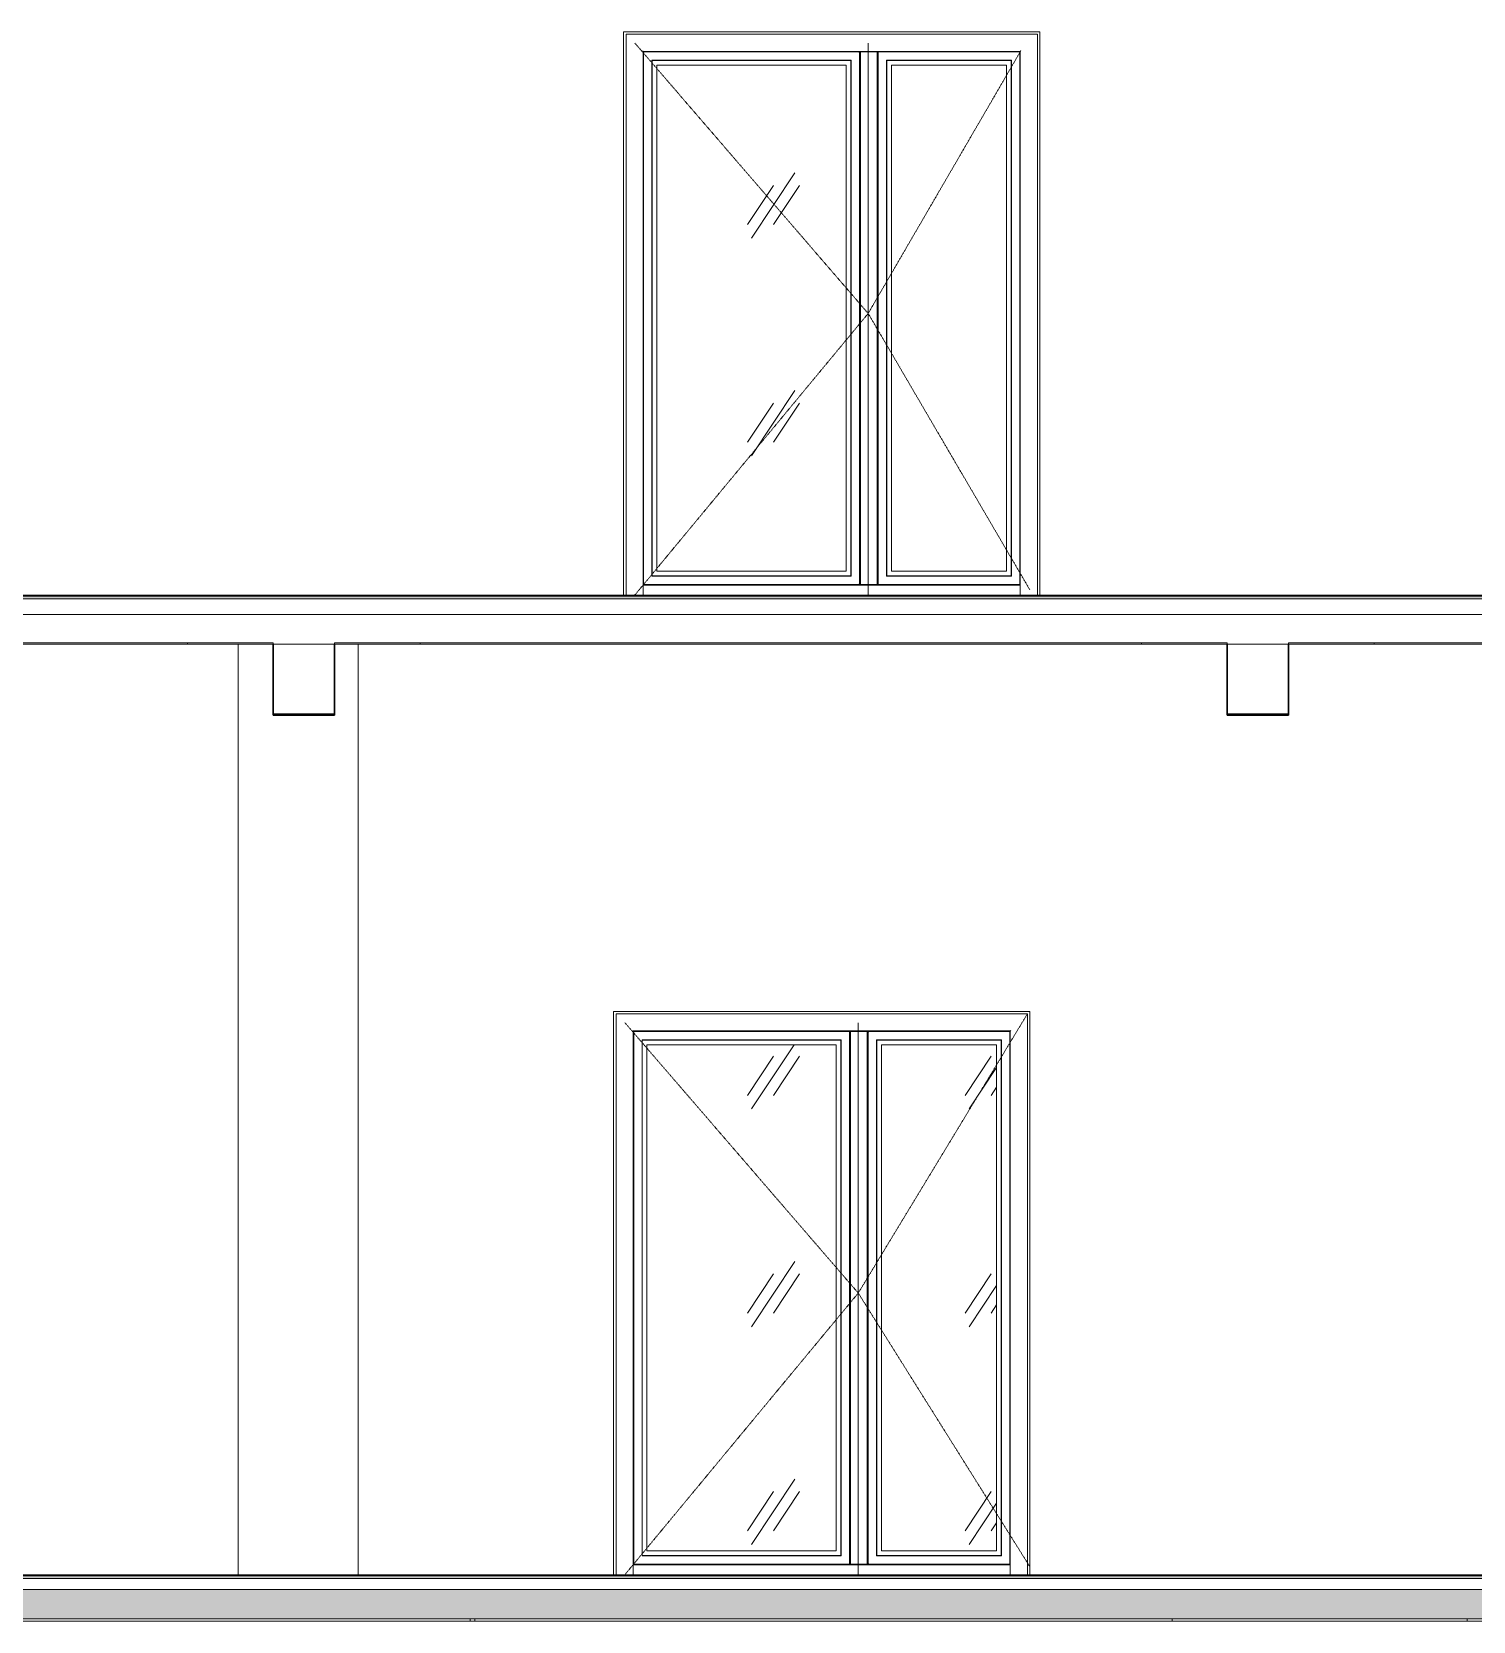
# Model space of a CAD drawing. Header units: millimetres. Extents: x -3929 to 624051, y 52832 to 514950.
# Drawn here: x 597431 to 603317, y 120456 to 126946 of the extents above; entities that cross this region are included whole.
import ezdxf

# ---------------------------------------------------------------- set-up
doc = ezdxf.new("R2010")
doc.units = ezdxf.units.MM
doc.linetypes.add('ADSK_Штриховая_ш2 п1_5', pattern=[4.5, 3, -1.5])
doc.linetypes.add('ADSK_Штриховая_ш3 п1_5', pattern=[4.5, 3, -1.5])
for name, color, linetype, lineweight in [('Двери', 7, 'Continuous', 9), ('Каркас', 7, 'Continuous', 18), ('Перекрытие', 7, 'Continuous', 18), ('Потолки', 7, 'Continuous', 9), ('Стены внутренние', 7, 'Continuous', 18), ('ШТРИХОВКА', 252, 'Continuous', 15)]:
    doc.layers.add(name, color=color, linetype=linetype, lineweight=lineweight)
doc.layers.add('Линии', color=7, linetype='Continuous', lineweight=9, true_color=0x00a600)
pattern_1 = [(236.31, (24475.97, 9022.3), (-888.9982, -1778.001), [320.533, -2884.8]), (236.31, (24493.75, 8968.96), (-888.9982, -1778.001), [192.32, -3013.015]), (236.31, (24387.07, 8968.96), (-888.9982, -1778.001), [192.32, -3013.015])]
pattern_2 = [(0, (580790.93, 121145.93), (406.4, 101.6), [33.528, -271.272, 33.528, -271.272, -1625.6]), (0, (580790.93, 121145.93), (406.4, 101.6), [-609.6, 33.528, -576.072, 33.528, -271.272, -711.2]), (0, (580790.93, 121145.93), (406.4, 101.6), [-1524, 33.528, -169.672, 33.528, -474.472]), (120, (580943.33, 121196.73), (-291.1882, 301.15272), [33.528, -271.272, 33.528, -271.272, -1625.6]), (120, (580943.33, 121196.73), (-291.1882, 301.15272), [-609.6, 33.528, -576.072, 33.528, -271.272, -711.2]), (120, (580943.33, 121196.73), (-291.1882, 301.15272), [-1524, 33.528, -169.672, 33.528, -474.472]), (240, (580994.13, 121399.93), (-115.2118, -402.75272), [33.528, -271.272, 33.528, -271.272, -1625.6]), (240, (580994.13, 121399.93), (-115.2118, -402.75272), [-609.6, 33.528, -576.072, 33.528, -271.272, -711.2]), (240, (580994.13, 121399.93), (-115.2118, -402.75272), [-1524, 33.528, -169.672, 33.528, -474.472])]

# ---------------------------------------------------------------- blocks, each defined once
blk = doc.blocks.new('dver-dpo-230 _1_ - 1700х2300Н ост алюм EIW15 Д-17п-3687092-Разрез 1-1')
at = {"layer": 'Двери'}
h = blk.add_hatch(dxfattribs=at)
h.set_pattern_fill('FP_26', color=256, style=0, pattern_type=2)
h.set_pattern_definition(pattern_1)
h.paths.add_polyline_path([(43867.5, 7997), (43867.5, 10064), (43094.5, 10064), (43094.5, 7997), (43798.3, 7997)])
h = blk.add_hatch(dxfattribs=at)
h.set_pattern_fill('FP_26', color=256, style=0, pattern_type=2)
h.set_pattern_definition(pattern_1)
h.paths.add_polyline_path([(44059, 7997), (44522.5, 7997), (44522.5, 10064), (44052.5, 10064), (44052.5, 7997)])
for p, q in [((44648.5, 10190), (42968.5, 10190)), ((42968.5, 10190), (42968.5, 7900)), ((42968.5, 7900), (42968.5, 10190)), ((42968.5, 10190), (44648.5, 10190)), ((44648.5, 7900), (44648.5, 10190)), ((44648.5, 10190), (44648.5, 7900)), ((43957.5, 10154), (43957.5, 7900)), ((43038.5, 10120), (44578.5, 10120)), ((43038.5, 7900), (43038.5, 10120)), ((43040.5, 10118), (43040.5, 7943)), ((43921.5, 10118), (43040.5, 10118)), ((43074.5, 10084), (43074.5, 7977)), ((43887.5, 10084), (43074.5, 10084)), ((43075.5, 7978), (43075.5, 10083)), ((43075.5, 10083), (43886.5, 10083)), ((43094.5, 10064), (43094.5, 7997)), ((43867.5, 10064), (43094.5, 10064)), ((43867.5, 7997), (43867.5, 10064)), ((43886.5, 7978), (43886.5, 10083)), ((43887.5, 7977), (43887.5, 10084)), ((43921.5, 7943), (43921.5, 10118)), ((43925.5, 10118), (43925.5, 7943)), ((43928, 10118), (43925.5, 10118)), ((43928, 10118), (43992, 10118)), ((43937.5, 10118), (43937.5, 10121.1)), ((43957.5, 10118), (43957.5, 10121.1)), ((43962.5, 10121.1), (43962.5, 10118)), ((43982.5, 10120.7), (43982.5, 10118)), ((43994.5, 10118), (43992, 10118)), ((43994.5, 7943), (43994.5, 10118)), ((43998.5, 10118), (43998.5, 7943)), ((44576.5, 10118), (43998.5, 10118)), ((44032.5, 10084), (44032.5, 7977)), ((44542.5, 10084), (44032.5, 10084)), ((44033.5, 7978), (44033.5, 10083)), ((44033.5, 10083), (44541.5, 10083)), ((44052.5, 10064), (44052.5, 7997)), ((44522.5, 10064), (44052.5, 10064)), ((44522.5, 7997), (44522.5, 10064)), ((44541.5, 7978), (44541.5, 10083)), ((44542.5, 7977), (44542.5, 10084)), ((44576.5, 7943), (44576.5, 10118)), ((44578.5, 10120), (44578.5, 7900)), ((43094.5, 7997), (43867.5, 7997)), ((44052.5, 7997), (44522.5, 7997)), ((43038.5, 7940.6), (44578.5, 7940.6)), ((43038.5, 7900), (43038.5, 7940.6)), ((43040.5, 7943), (43921.5, 7943)), ((43074.5, 7977), (43887.5, 7977)), ((43886.5, 7978), (43075.5, 7978)), ((43925.5, 7943), (43928, 7943)), ((43992, 7943), (43928, 7943)), ((43937.5, 7940.6), (43937.5, 7943)), ((43957.5, 7940.6), (43957.5, 7943)), ((43962.5, 7943), (43962.5, 7940.6)), ((43982.5, 7943), (43982.5, 7940.6)), ((43992, 7943), (43994.5, 7943)), ((43998.5, 7943), (44576.5, 7943)), ((44032.5, 7977), (44542.5, 7977)), ((44541.5, 7978), (44033.5, 7978)), ((44578.5, 7900), (44578.5, 7940.6))]:
    blk.add_line(p, q, dxfattribs=at)
at = {"layer": 'Двери', "linetype": 'ADSK_Штриховая_ш2 п1_5'}
for p, q in [((43004.5, 10154), (43957.5, 9050)), ((43957.5, 9050), (43004.5, 7900))]:
    blk.add_line(p, q, dxfattribs=at)
at = {"layer": 'Двери'}
for points, knots in [([(43036.7, 10121.8), (43036.8, 10121.7), (43037.1, 10121.4), (43037.4, 10121.1), (43037.6, 10120.9), (43037.8, 10120.7), (43038, 10120.5), (43038.1, 10120.4), (43038.3, 10120.2), (43038.4, 10120.1), (43038.5, 10120), (43038.5, 10120), (43038.5, 10120)], [0, 0, 0, 0, 0.166667, 0.25, 0.333333, 0.416667, 0.5, 0.583333, 0.666667, 0.75, 0.833333, 1, 1, 1, 1]), ([(43040.5, 10118), (43040.5, 10118), (43040.4, 10118.1), (43040.3, 10118.2), (43040.2, 10118.3), (43040, 10118.5), (43039.9, 10118.6), (43039.7, 10118.8), (43039.5, 10119), (43039.3, 10119.2), (43039.1, 10119.4), (43038.9, 10119.6), (43038.7, 10119.8), (43038.6, 10119.9)], [0, 0, 0, 0, 0.1666667, 0.25, 0.3333333, 0.4166667, 0.4583333, 0.5, 0.5833333, 0.6666667, 0.7083333, 0.75, 0.8333333, 0.8333333, 0.8333333, 0.8333333]), ([(43042.2, 10116.3), (43042.1, 10116.4), (43041.9, 10116.6), (43041.6, 10116.9), (43041.4, 10117.1), (43041.2, 10117.3), (43041, 10117.5), (43040.8, 10117.7), (43040.7, 10117.8), (43040.6, 10117.9), (43040.5, 10118), (43040.5, 10118), (43040.5, 10118)], [0, 0, 0, 0, 0.166667, 0.25, 0.333333, 0.416667, 0.5, 0.583333, 0.666667, 0.75, 0.833333, 1, 1, 1, 1]), ([(43919.8, 10116.3), (43919.9, 10116.4), (43920.1, 10116.6), (43920.4, 10116.9), (43920.6, 10117.1), (43920.8, 10117.3), (43921, 10117.5), (43921.2, 10117.7), (43921.3, 10117.8), (43921.4, 10117.9), (43921.5, 10118), (43921.5, 10118), (43921.5, 10118)], [0, 0, 0, 0, 0.166667, 0.25, 0.333333, 0.416667, 0.5, 0.583333, 0.666667, 0.75, 0.833333, 1, 1, 1, 1]), ([(43921.5, 10118), (43921.5, 10118), (43921.6, 10118.1), (43921.7, 10118.2), (43921.8, 10118.3), (43922, 10118.5), (43922.1, 10118.6), (43922.3, 10118.8), (43922.5, 10119), (43922.7, 10119.2), (43922.9, 10119.4), (43923.1, 10119.6), (43923.3, 10119.8), (43923.4, 10119.9)], [0, 0, 0, 0, 0.1666667, 0.25, 0.3333333, 0.4166667, 0.4583333, 0.5, 0.5833333, 0.6666667, 0.7083333, 0.75, 0.8333333, 0.8333333, 0.8333333, 0.8333333]), ([(43998.5, 10118), (43998.5, 10118), (43998.4, 10118.1), (43998.3, 10118.2), (43998.2, 10118.3), (43998, 10118.5), (43997.9, 10118.6), (43997.7, 10118.8), (43997.5, 10119), (43997.3, 10119.2), (43997.1, 10119.4), (43996.9, 10119.6), (43996.7, 10119.8), (43996.6, 10119.9)], [0, 0, 0, 0, 0.1666667, 0.25, 0.3333333, 0.4166667, 0.4583333, 0.5, 0.5833333, 0.6666667, 0.7083333, 0.75, 0.8333333, 0.8333333, 0.8333333, 0.8333333]), ([(44000.2, 10116.3), (44000.1, 10116.4), (43999.9, 10116.6), (43999.6, 10116.9), (43999.4, 10117.1), (43999.2, 10117.3), (43999, 10117.5), (43998.8, 10117.7), (43998.7, 10117.8), (43998.6, 10117.9), (43998.5, 10118), (43998.5, 10118), (43998.5, 10118)], [0, 0, 0, 0, 0.166667, 0.25, 0.333333, 0.416667, 0.5, 0.583333, 0.666667, 0.75, 0.833333, 1, 1, 1, 1]), ([(44574.8, 10116.3), (44574.9, 10116.4), (44575.1, 10116.6), (44575.4, 10116.9), (44575.6, 10117.1), (44575.8, 10117.3), (44576, 10117.5), (44576.2, 10117.7), (44576.3, 10117.8), (44576.4, 10117.9), (44576.5, 10118), (44576.5, 10118), (44576.5, 10118)], [0, 0, 0, 0, 0.166667, 0.25, 0.333333, 0.416667, 0.5, 0.583333, 0.666667, 0.75, 0.833333, 1, 1, 1, 1]), ([(44576.5, 10118), (44576.5, 10118), (44576.6, 10118.1), (44576.7, 10118.2), (44576.8, 10118.3), (44577, 10118.5), (44577.1, 10118.6), (44577.3, 10118.8), (44577.5, 10119), (44577.7, 10119.2), (44577.9, 10119.4), (44578.1, 10119.6), (44578.3, 10119.8), (44578.4, 10119.9)], [0, 0, 0, 0, 0.1666667, 0.25, 0.3333333, 0.4166667, 0.4583333, 0.5, 0.5833333, 0.6666667, 0.7083333, 0.75, 0.8333333, 0.8333333, 0.8333333, 0.8333333]), ([(44580.3, 10121.8), (44580.2, 10121.7), (44579.9, 10121.4), (44579.6, 10121.1), (44579.4, 10120.9), (44579.2, 10120.7), (44579, 10120.5), (44578.9, 10120.4), (44578.7, 10120.2), (44578.6, 10120.1), (44578.5, 10120), (44578.5, 10120), (44578.5, 10120)], [0, 0, 0, 0, 0.166667, 0.25, 0.333333, 0.416667, 0.5, 0.583333, 0.666667, 0.75, 0.833333, 1, 1, 1, 1]), ([(43040.5, 7943), (43040.5, 7943), (43040.4, 7942.9), (43040.3, 7942.8), (43040.2, 7942.7), (43040, 7942.5), (43039.9, 7942.4), (43039.7, 7942.2), (43039.5, 7942), (43039.3, 7941.8), (43039.1, 7941.6), (43038.9, 7941.4), (43038.7, 7941.2), (43038.6, 7941.1)], [0, 0, 0, 0, 0.1666667, 0.25, 0.3333333, 0.4166667, 0.4583333, 0.5, 0.5833333, 0.6666667, 0.7083333, 0.75, 0.8333333, 0.8333333, 0.8333333, 0.8333333]), ([(43042.2, 7944.7), (43042.1, 7944.6), (43041.9, 7944.4), (43041.6, 7944.1), (43041.4, 7943.9), (43041.2, 7943.7), (43041, 7943.5), (43040.8, 7943.3), (43040.7, 7943.2), (43040.6, 7943.1), (43040.5, 7943), (43040.5, 7943), (43040.5, 7943)], [0, 0, 0, 0, 0.166667, 0.25, 0.333333, 0.416667, 0.5, 0.583333, 0.666667, 0.75, 0.833333, 1, 1, 1, 1]), ([(43921.5, 7943), (43921.5, 7943), (43921.5, 7943), (43921.4, 7943.1), (43921.3, 7943.2), (43921.2, 7943.3), (43921, 7943.5), (43920.8, 7943.7), (43920.6, 7943.9), (43920.4, 7944.1), (43920.1, 7944.4), (43919.9, 7944.6), (43919.8, 7944.7)], [-1, -1, -1, -1, -0.833333, -0.75, -0.666667, -0.583333, -0.5, -0.416667, -0.333333, -0.25, -0.166667, 0, 0, 0, 0]), ([(43924, 7940.5), (43923.8, 7940.7), (43923.5, 7941), (43923, 7941.5), (43922.8, 7941.7), (43922.6, 7941.9), (43922.4, 7942.1), (43922.3, 7942.2), (43922.1, 7942.4), (43922, 7942.5), (43921.8, 7942.7), (43921.7, 7942.8), (43921.6, 7942.9), (43921.5, 7943), (43921.5, 7943)], [-1, -1, -1, -1, -0.833333, -0.75, -0.666667, -0.625, -0.583333, -0.5, -0.458333, -0.416667, -0.333333, -0.25, -0.166667, 0, 0, 0, 0]), ([(43998.5, 7943), (43998.5, 7943), (43998.4, 7942.9), (43998.3, 7942.8), (43998.2, 7942.7), (43998, 7942.5), (43997.9, 7942.4), (43997.7, 7942.2), (43997.5, 7942), (43997.3, 7941.8), (43997.1, 7941.6), (43996.9, 7941.4), (43996.5, 7941), (43996.2, 7940.7), (43996, 7940.5)], [0, 0, 0, 0, 0.166667, 0.25, 0.333333, 0.416667, 0.458333, 0.5, 0.583333, 0.666667, 0.708333, 0.75, 0.833333, 1, 1, 1, 1]), ([(44000.2, 7944.7), (44000.1, 7944.6), (43999.9, 7944.4), (43999.6, 7944.1), (43999.4, 7943.9), (43999.2, 7943.7), (43999, 7943.5), (43998.8, 7943.3), (43998.7, 7943.2), (43998.6, 7943.1), (43998.5, 7943), (43998.5, 7943), (43998.5, 7943)], [0, 0, 0, 0, 0.166667, 0.25, 0.333333, 0.416667, 0.5, 0.583333, 0.666667, 0.75, 0.833333, 1, 1, 1, 1]), ([(44576.5, 7943), (44576.5, 7943), (44576.5, 7943), (44576.4, 7943.1), (44576.3, 7943.2), (44576.2, 7943.3), (44576, 7943.5), (44575.8, 7943.7), (44575.6, 7943.9), (44575.4, 7944.1), (44575.1, 7944.4), (44574.9, 7944.6), (44574.8, 7944.7)], [-1, -1, -1, -1, -0.833333, -0.75, -0.666667, -0.583333, -0.5, -0.416667, -0.333333, -0.25, -0.166667, 0, 0, 0, 0]), ([(44578.4, 7941.1), (44578.3, 7941.2), (44578, 7941.5), (44577.8, 7941.7), (44577.6, 7941.9), (44577.4, 7942.1), (44577.3, 7942.2), (44577.1, 7942.4), (44577, 7942.5), (44576.8, 7942.7), (44576.7, 7942.8), (44576.6, 7942.9), (44576.5, 7943), (44576.5, 7943)], [-0.8333333, -0.8333333, -0.8333333, -0.8333333, -0.75, -0.6666667, -0.625, -0.5833333, -0.5, -0.4583333, -0.4166667, -0.3333333, -0.25, -0.1666667, 0, 0, 0, 0])]:
    blk.add_open_spline(points, degree=3, knots=knots, dxfattribs=at)
blk = doc.blocks.new('dver-dpo-230 _1_ - 1700х2300Н ост алюм EIW15 Д-17п-3687093-Разрез 1-1')
at = {"layer": 'Двери'}
h = blk.add_hatch(dxfattribs=at)
h.set_pattern_fill('FP_26', color=256, style=0, pattern_type=2)
h.set_pattern_definition(pattern_1)
h.paths.add_polyline_path([(43908.1, 11997), (43908.1, 14064), (43135.1, 14064), (43135.1, 11997), (43798.3, 11997)])
for p, q in [((44689.1, 14190), (43009.1, 14190)), ((43009.1, 14190), (43009.1, 11900)), ((43009.1, 11900), (43009.1, 14190)), ((43009.1, 14190), (44689.1, 14190)), ((43998.1, 14154), (43998.1, 11900)), ((44689.1, 11900), (44689.1, 14190)), ((44689.1, 14190), (44689.1, 11900)), ((43079.1, 14120), (44619.1, 14120)), ((43079.1, 11900), (43079.1, 14120)), ((43081.1, 14118), (43081.1, 11943)), ((43962.1, 14118), (43081.1, 14118)), ((43115.1, 14084), (43115.1, 11977)), ((43928.1, 14084), (43115.1, 14084)), ((43928.1, 11977), (43928.1, 14084)), ((43962.1, 11943), (43962.1, 14118)), ((43966.1, 14118), (43966.1, 11943)), ((43968.6, 14118), (43966.1, 14118)), ((43968.6, 14118), (44032.6, 14118)), ((43978.1, 14118), (43978.1, 14121.1)), ((43998.1, 14118), (43998.1, 14121.1)), ((44003.1, 14121.1), (44003.1, 14118)), ((44023.1, 14120.7), (44023.1, 14118)), ((44035.1, 14118), (44032.6, 14118)), ((44035.1, 11943), (44035.1, 14118)), ((44039.1, 14118), (44039.1, 11943)), ((44617.1, 14118), (44039.1, 14118)), ((44073.1, 14084), (44073.1, 11977)), ((44583.1, 14084), (44073.1, 14084)), ((44583.1, 11977), (44583.1, 14084)), ((44617.1, 11943), (44617.1, 14118)), ((44619.1, 14120), (44619.1, 11900)), ((43116.1, 11978), (43116.1, 14083)), ((43116.1, 14083), (43927.1, 14083)), ((43135.1, 14064), (43135.1, 11997)), ((43908.1, 14064), (43135.1, 14064)), ((43908.1, 11997), (43908.1, 14064)), ((43927.1, 11978), (43927.1, 14083)), ((44074.1, 11978), (44074.1, 14083)), ((44074.1, 14083), (44582.1, 14083)), ((44093.1, 14064), (44093.1, 11997)), ((44563.1, 14064), (44093.1, 14064)), ((44563.1, 11997), (44563.1, 14064)), ((44582.1, 11978), (44582.1, 14083)), ((43081.1, 11943), (43962.1, 11943)), ((43115.1, 11977), (43928.1, 11977)), ((43927.1, 11978), (43116.1, 11978)), ((43135.1, 11997), (43908.1, 11997)), ((43966.1, 11943), (43968.6, 11943)), ((44032.6, 11943), (43968.6, 11943)), ((43978.1, 11940.6), (43978.1, 11943)), ((43998.1, 11940.6), (43998.1, 11943)), ((44003.1, 11943), (44003.1, 11940.6)), ((44023.1, 11943), (44023.1, 11940.6)), ((44032.6, 11943), (44035.1, 11943)), ((44039.1, 11943), (44617.1, 11943)), ((44073.1, 11977), (44583.1, 11977)), ((44582.1, 11978), (44074.1, 11978)), ((44093.1, 11997), (44563.1, 11997)), ((43079.1, 11940.6), (44619.1, 11940.6)), ((43079.1, 11900), (43079.1, 11940.6)), ((44619.1, 11900), (44619.1, 11940.6))]:
    blk.add_line(p, q, dxfattribs=at)
at = {"layer": 'Двери', "linetype": 'ADSK_Штриховая_ш2 п1_5'}
for p, q in [((43045.1, 14154), (43998.1, 13050)), ((43998.1, 13050), (43045.1, 11900))]:
    blk.add_line(p, q, dxfattribs=at)
at = {"layer": 'Двери'}
for points, knots in [([(43077.2, 14121.8), (43077.4, 14121.7), (43077.7, 14121.4), (43078, 14121.1), (43078.2, 14120.9), (43078.4, 14120.7), (43078.6, 14120.5), (43078.7, 14120.4), (43078.9, 14120.2), (43079, 14120.1), (43079.1, 14120), (43079.1, 14120), (43079.1, 14120)], [0, 0, 0, 0, 0.166667, 0.25, 0.333333, 0.416667, 0.5, 0.583333, 0.666667, 0.75, 0.833333, 1, 1, 1, 1]), ([(43081.1, 14118), (43081.1, 14118), (43081, 14118.1), (43080.9, 14118.2), (43080.8, 14118.3), (43080.6, 14118.5), (43080.5, 14118.6), (43080.3, 14118.8), (43080.1, 14119), (43079.9, 14119.2), (43079.7, 14119.4), (43079.5, 14119.6), (43079.3, 14119.8), (43079.2, 14119.9)], [0, 0, 0, 0, 0.1666667, 0.25, 0.3333333, 0.4166667, 0.4583333, 0.5, 0.5833333, 0.6666667, 0.7083333, 0.75, 0.8333333, 0.8333333, 0.8333333, 0.8333333]), ([(43082.8, 14116.3), (43082.7, 14116.4), (43082.4, 14116.6), (43082.2, 14116.9), (43082, 14117.1), (43081.8, 14117.3), (43081.6, 14117.5), (43081.4, 14117.7), (43081.3, 14117.8), (43081.2, 14117.9), (43081.1, 14118), (43081.1, 14118), (43081.1, 14118)], [0, 0, 0, 0, 0.166667, 0.25, 0.333333, 0.416667, 0.5, 0.583333, 0.666667, 0.75, 0.833333, 1, 1, 1, 1]), ([(43960.4, 14116.3), (43960.5, 14116.4), (43960.7, 14116.6), (43961, 14116.9), (43961.2, 14117.1), (43961.4, 14117.3), (43961.6, 14117.5), (43961.8, 14117.7), (43961.9, 14117.8), (43962, 14117.9), (43962.1, 14118), (43962.1, 14118), (43962.1, 14118)], [0, 0, 0, 0, 0.166667, 0.25, 0.333333, 0.416667, 0.5, 0.583333, 0.666667, 0.75, 0.833333, 1, 1, 1, 1]), ([(43962.1, 14118), (43962.1, 14118), (43962.2, 14118.1), (43962.3, 14118.2), (43962.4, 14118.3), (43962.6, 14118.5), (43962.7, 14118.6), (43962.9, 14118.8), (43963.1, 14119), (43963.3, 14119.2), (43963.5, 14119.4), (43963.7, 14119.6), (43963.8, 14119.8), (43964, 14119.9)], [0, 0, 0, 0, 0.1666667, 0.25, 0.3333333, 0.4166667, 0.4583333, 0.5, 0.5833333, 0.6666667, 0.7083333, 0.75, 0.8333333, 0.8333333, 0.8333333, 0.8333333]), ([(44039.1, 14118), (44039.1, 14118), (44039, 14118.1), (44038.9, 14118.2), (44038.8, 14118.3), (44038.6, 14118.5), (44038.5, 14118.6), (44038.3, 14118.8), (44038.1, 14119), (44037.9, 14119.2), (44037.7, 14119.4), (44037.5, 14119.6), (44037.3, 14119.8), (44037.2, 14119.9)], [0, 0, 0, 0, 0.1666667, 0.25, 0.3333333, 0.4166667, 0.4583333, 0.5, 0.5833333, 0.6666667, 0.7083333, 0.75, 0.8333333, 0.8333333, 0.8333333, 0.8333333]), ([(44040.8, 14116.3), (44040.7, 14116.4), (44040.4, 14116.6), (44040.2, 14116.9), (44040, 14117.1), (44039.8, 14117.3), (44039.6, 14117.5), (44039.4, 14117.7), (44039.3, 14117.8), (44039.2, 14117.9), (44039.1, 14118), (44039.1, 14118), (44039.1, 14118)], [0, 0, 0, 0, 0.166667, 0.25, 0.333333, 0.416667, 0.5, 0.583333, 0.666667, 0.75, 0.833333, 1, 1, 1, 1]), ([(44615.4, 14116.3), (44615.5, 14116.4), (44615.7, 14116.6), (44616, 14116.9), (44616.2, 14117.1), (44616.4, 14117.3), (44616.6, 14117.5), (44616.8, 14117.7), (44616.9, 14117.8), (44617, 14117.9), (44617.1, 14118), (44617.1, 14118), (44617.1, 14118)], [0, 0, 0, 0, 0.166667, 0.25, 0.333333, 0.416667, 0.5, 0.583333, 0.666667, 0.75, 0.833333, 1, 1, 1, 1]), ([(44617.1, 14118), (44617.1, 14118), (44617.2, 14118.1), (44617.3, 14118.2), (44617.4, 14118.3), (44617.6, 14118.5), (44617.7, 14118.6), (44617.9, 14118.8), (44618.1, 14119), (44618.3, 14119.2), (44618.5, 14119.4), (44618.7, 14119.6), (44618.8, 14119.8), (44619, 14119.9)], [0, 0, 0, 0, 0.1666667, 0.25, 0.3333333, 0.4166667, 0.4583333, 0.5, 0.5833333, 0.6666667, 0.7083333, 0.75, 0.8333333, 0.8333333, 0.8333333, 0.8333333]), ([(44620.9, 14121.8), (44620.8, 14121.7), (44620.5, 14121.4), (44620.2, 14121.1), (44620, 14120.9), (44619.8, 14120.7), (44619.6, 14120.5), (44619.5, 14120.4), (44619.3, 14120.2), (44619.2, 14120.1), (44619.1, 14120), (44619.1, 14120), (44619.1, 14120)], [0, 0, 0, 0, 0.166667, 0.25, 0.333333, 0.416667, 0.5, 0.583333, 0.666667, 0.75, 0.833333, 1, 1, 1, 1]), ([(43081.1, 11943), (43081.1, 11943), (43081, 11942.9), (43080.9, 11942.8), (43080.8, 11942.7), (43080.6, 11942.5), (43080.5, 11942.4), (43080.3, 11942.2), (43080.1, 11942), (43079.9, 11941.8), (43079.7, 11941.6), (43079.5, 11941.4), (43079.3, 11941.2), (43079.2, 11941.1)], [0, 0, 0, 0, 0.1666667, 0.25, 0.3333333, 0.4166667, 0.4583333, 0.5, 0.5833333, 0.6666667, 0.7083333, 0.75, 0.8333333, 0.8333333, 0.8333333, 0.8333333]), ([(43082.8, 11944.7), (43082.7, 11944.6), (43082.4, 11944.4), (43082.2, 11944.1), (43082, 11943.9), (43081.8, 11943.7), (43081.6, 11943.5), (43081.4, 11943.3), (43081.3, 11943.2), (43081.2, 11943.1), (43081.1, 11943), (43081.1, 11943), (43081.1, 11943)], [0, 0, 0, 0, 0.166667, 0.25, 0.333333, 0.416667, 0.5, 0.583333, 0.666667, 0.75, 0.833333, 1, 1, 1, 1]), ([(43962.1, 11943), (43962.1, 11943), (43962.1, 11943), (43962, 11943.1), (43961.9, 11943.2), (43961.8, 11943.3), (43961.6, 11943.5), (43961.4, 11943.7), (43961.2, 11943.9), (43961, 11944.1), (43960.7, 11944.4), (43960.5, 11944.6), (43960.4, 11944.7)], [-1, -1, -1, -1, -0.833333, -0.75, -0.666667, -0.583333, -0.5, -0.416667, -0.333333, -0.25, -0.166667, 0, 0, 0, 0]), ([(43964.6, 11940.5), (43964.4, 11940.7), (43964.1, 11941), (43963.6, 11941.5), (43963.4, 11941.7), (43963.2, 11941.9), (43963, 11942.1), (43962.9, 11942.2), (43962.7, 11942.4), (43962.6, 11942.5), (43962.4, 11942.7), (43962.3, 11942.8), (43962.2, 11942.9), (43962.1, 11943), (43962.1, 11943)], [-1, -1, -1, -1, -0.833333, -0.75, -0.666667, -0.625, -0.583333, -0.5, -0.458333, -0.416667, -0.333333, -0.25, -0.166667, 0, 0, 0, 0]), ([(44039.1, 11943), (44039.1, 11943), (44039, 11942.9), (44038.9, 11942.8), (44038.8, 11942.7), (44038.6, 11942.5), (44038.5, 11942.4), (44038.3, 11942.2), (44038.1, 11942), (44037.9, 11941.8), (44037.7, 11941.6), (44037.5, 11941.4), (44037.1, 11941), (44036.8, 11940.7), (44036.6, 11940.5)], [0, 0, 0, 0, 0.166667, 0.25, 0.333333, 0.416667, 0.458333, 0.5, 0.583333, 0.666667, 0.708333, 0.75, 0.833333, 1, 1, 1, 1]), ([(44040.8, 11944.7), (44040.7, 11944.6), (44040.4, 11944.4), (44040.2, 11944.1), (44040, 11943.9), (44039.8, 11943.7), (44039.6, 11943.5), (44039.4, 11943.3), (44039.3, 11943.2), (44039.2, 11943.1), (44039.1, 11943), (44039.1, 11943), (44039.1, 11943)], [0, 0, 0, 0, 0.166667, 0.25, 0.333333, 0.416667, 0.5, 0.583333, 0.666667, 0.75, 0.833333, 1, 1, 1, 1]), ([(44617.1, 11943), (44617.1, 11943), (44617.1, 11943), (44617, 11943.1), (44616.9, 11943.2), (44616.8, 11943.3), (44616.6, 11943.5), (44616.4, 11943.7), (44616.2, 11943.9), (44616, 11944.1), (44615.7, 11944.4), (44615.5, 11944.6), (44615.4, 11944.7)], [-1, -1, -1, -1, -0.833333, -0.75, -0.666667, -0.583333, -0.5, -0.416667, -0.333333, -0.25, -0.166667, 0, 0, 0, 0]), ([(44619, 11941.1), (44618.8, 11941.2), (44618.6, 11941.5), (44618.4, 11941.7), (44618.2, 11941.9), (44618, 11942.1), (44617.9, 11942.2), (44617.7, 11942.4), (44617.6, 11942.5), (44617.4, 11942.7), (44617.3, 11942.8), (44617.2, 11942.9), (44617.1, 11943), (44617.1, 11943)], [-0.8333333, -0.8333333, -0.8333333, -0.8333333, -0.75, -0.6666667, -0.625, -0.5833333, -0.5, -0.4583333, -0.4166667, -0.3333333, -0.25, -0.1666667, 0, 0, 0, 0])]:
    blk.add_open_spline(points, degree=3, knots=knots, dxfattribs=at)

msp = doc.modelspace()

# ---------------------------------------------------------------- hatches: boundary and pattern name
at = {"layer": 'ШТРИХОВКА'}
h = msp.add_hatch(dxfattribs=at)
h.set_pattern_fill('FP_29', color=252, style=0, pattern_type=2)
h.set_pattern_definition(pattern_2)
h.paths.add_polyline_path([(605731.564, 124630.933), (605771.974, 124630.933), (605771.974, 124640.933), (588822.265, 124640.933), (588822.265, 124630.933), (605601.181, 124630.933)])
h = msp.add_hatch(dxfattribs=at)
h.set_pattern_fill('FP_29', color=252, style=0, pattern_type=2)
h.set_pattern_definition(pattern_2)
h.paths.add_polyline_path([(605861.947, 120630.933), (605867.456, 120630.933), (605867.456, 120640.933), (578359.737, 120640.933), (578359.737, 120630.933), (605601.181, 120630.933)])
h = msp.add_hatch(dxfattribs=at)
h.set_pattern_fill('FP_38', color=252, style=0, pattern_type=2)
h.set_pattern_definition([(228.013, (581522.45, 122161.93), (-8127.9666, -9144.02968), [136.69, -13532.193]), (184.97, (581431.013, 122060.333), (12191.995474, 1016.05502), [234.562, -23221.62]), (132.51, (581197.333, 122040.01), (10159.91241, -11176.07977), [165.393, -16373.89]), (267.274, (580801.093, 121786.013), (1015.88953, 20320.00577), [213.602, -21146.575]), (292.834, (580790.933, 121572.653), (-5080.074175, 12191.97012), [209.453, -20735.923]), (357.274, (580872.213, 121379.613), (-20320.00577, 1015.88953), [213.602, -21146.575]), (37.694, (581085.573, 121369.453), (-13208.042725, -10159.944606), [282.477, -27965.247]), (72.255, (581309.093, 121542.173), (7112.12749, 22351.9589), [266.688, -26402.102]), (121.43, (581390.373, 121796.173), (-8128.10005, 13207.93827), [214.325, -21218.218]), (175.236, (581278.61, 121979.05), (11175.99406, -1016.06972), [244.685, -11989.575]), (222.397, (581034.773, 121999.373), (-12192.085586, -11175.907293), [316.431, -31326.709]), (138.814, (581806.93, 121775.85), (-7111.99222, 6096.00977), [108.002, -10692.226]), (171.469, (581725.653, 121846.973), (13207.99153, -2032.05404), [205.473, -20341.855]), (225, (581522.45, 121877.45), (1e-13, -1016), [143.684, -1293.157]), (203.199, (581451.33, 121999.37), (5079.98556, 2032.0367), [77.377, -7660.25]), (291.801, (581380.21, 121968.9), (-1015.9787, 3048.0072), [109.426, -5361.9]), (30.964, (581420.85, 121867.3), (3047.9913, 2032.0134), [177.728, -5746.52]), (161.565, (581573.25, 121958.73), (2031.999, -1016.0024), [128.515, -3084.36]), (16.39, (580790.933, 121968.89), (10159.97517, 3048.0812), [180.035, -17823.53]), (70.346, (580963.65, 122019.69), (-4064.03389, -11175.98797), [151.04, -14952.887]), (293.199, (581573.25, 122161.93), (-2032.0367, 5079.98556), [154.752, -7582.873]), (343.61, (581634.213, 122019.69), (-10159.97517, 3048.0812), [180.035, -17823.53]), (339.444, (580790.93, 121338.97), (-5080.0015, 2031.99615), [173.614, -8507.094]), (294.775, (580953.49, 121278.01), (-5079.9732, 11176.01259), [145.47, -14401.437]), (66.801, (581583.41, 121145.93), (2032.0367, 5079.98556), [154.752, -7582.873]), (17.354, (581644.373, 121288.17), (-13208.00149, -4063.99474), [170.313, -16860.95]), (69.444, (581085.57, 121145.93), (-2031.99615, -5080.0015), [86.807, -8593.9]), (101.31, (581522.45, 121145.93), (-1016.0048, 4063.999), [51.806, -5128.797]), (165.964, (581512.3, 121196.73), (3048.0036, -1015.9877), [209.453, -3979.62]), (186.009, (581309.093, 121247.53), (10159.99987, 1015.9998), [194.107, -19216.546]), (303.69, (581420.85, 121775.85), (-1015.9976, 2032.0017), [146.53, -3516.71]), (353.157, (581502.133, 121653.933), (17271.99206, -2032.068835), [255.823, -25326.404]), (60.945, (581756.13, 121623.45), (-4064.04974, -7111.97225), [104.603, -10355.757]), (90, (581806.9, 121714.9), (-1016, 1016), [60.96, -955.04]), (120.256, (581288.77, 121278.01), (4063.94492, -7112.03103), [141.147, -13973.576]), (48.013, (581217.65, 121399.93), (8127.9666, 9144.02968), [273.377, -13395.505]), (0, (581400.5, 121603.1), (1016, 1016), [264.16, -751.84]), (325.305, (581664.69, 121603.13), (-10160.01873, 7111.97318), [160.644, -15903.726]), (254.055, (581796.77, 121511.69), (-1015.9713, -4064.0072), [147.932, -7248.66]), (207.646, (581756.133, 121369.453), (-19303.995784, -10160.00796), [240.858, -23844.986]), (175.426, (581542.773, 121257.693), (-13207.99929, 1016.01778), [254.812, -25226.34])])
h.paths.add_polyline_path([(578359.737, 120465.933), (605867.456, 120465.933), (605867.456, 120585.933), (578359.737, 120585.933), (578359.737, 120475.535)])

# ---------------------------------------------------------------- linework, layer by layer
at = {"layer": 'Каркас', "lineweight": 30}
for p, q in [((598417.272, 124445.933), (598417.272, 124155.933)), ((598667.272, 124155.933), (598667.272, 124445.933)), ((602312.272, 124445.933), (602312.272, 124155.933)), ((602562.272, 124155.933), (602562.272, 124445.933)), ((598417.272, 124155.933), (598667.272, 124155.933)), ((602312.272, 124155.933), (602562.272, 124155.933))]:
    msp.add_line(p, q, dxfattribs=at)
at = {"layer": 'Каркас'}
for p, q in [((598667.272, 124445.933), (598417.272, 124445.933)), ((602562.272, 124445.933), (602312.272, 124445.933))]:
    msp.add_line(p, q, dxfattribs=at)
at = {"layer": 'Линии', "color": 7, "linetype": 'ADSK_Штриховая_ш3 п1_5'}
for p, q in [((601469.295, 126867.774), (600846.455, 125795.933)), ((600846.455, 125795.933), (601507.418, 124665.933)), ((601496.86, 122935.933), (600805.86, 121795.933)), ((600805.86, 121795.933), (601506.86, 120678.181))]:
    msp.add_line(p, q, dxfattribs=at)
at = {"layer": 'Перекрытие'}
for p, q in [((605921.76, 124640.933), (583915.673, 124640.933)), ((609421.76, 124630.933), (587415.673, 124630.933)), ((605791.974, 124645.933), (588822.265, 124645.933)), ((598417.272, 124445.933), (598667.272, 124445.933)), ((602312.272, 124445.933), (602562.272, 124445.933)), ((611927.844, 120640.933), (556542.881, 120640.933)), ((611927.844, 120630.933), (556542.881, 120630.933)), ((611927.844, 120585.933), (556542.881, 120585.933)), ((605887.456, 120645.933), (556768.36, 120645.933))]:
    msp.add_line(p, q, dxfattribs=at)
at = {"layer": 'Перекрытие', "lineweight": 20}
for p, q in [((609421.76, 124643.383), (587415.673, 124643.383)), ((556847.926, 124565.933), (605818.36, 124565.933)), ((595326.905, 124445.933), (598417.272, 124445.933)), ((598667.272, 124445.933), (602312.272, 124445.933)), ((602562.272, 124445.933), (605818.36, 124445.933)), ((611927.844, 120643.383), (556542.881, 120643.383)), ((564125.673, 120465.933), (605867.456, 120465.933)), ((605947.456, 120455.933), (595206.029, 120455.933))]:
    msp.add_line(p, q, dxfattribs=at)
at = {"layer": 'Потолки', "lineweight": 18}
for p, q in [((598417.272, 124450.933), (595676.905, 124450.933)), ((598067.272, 124450.933), (598067.272, 124445.933)), ((598417.272, 124445.933), (598417.272, 124450.933)), ((598667.272, 124450.933), (598667.272, 124445.933)), ((602312.272, 124450.933), (598667.272, 124450.933)), ((599017.272, 124445.933), (599017.272, 124450.933)), ((601962.272, 124450.933), (601962.272, 124445.933)), ((602312.272, 124445.933), (602312.272, 124450.933)), ((602562.272, 124450.933), (602562.272, 124445.933)), ((605818.36, 124450.933), (602562.272, 124450.933)), ((602912.272, 124445.933), (602912.272, 124450.933)), ((598667.272, 124160.933), (598417.272, 124160.933)), ((598417.272, 124160.933), (598417.272, 124155.933)), ((598417.272, 124155.933), (598667.272, 124155.933)), ((598667.272, 124155.933), (598667.272, 124160.933)), ((602562.272, 124160.933), (602312.272, 124160.933)), ((602312.272, 124160.933), (602312.272, 124155.933)), ((602312.272, 124155.933), (602562.272, 124155.933)), ((602562.272, 124155.933), (602562.272, 124160.933))]:
    msp.add_line(p, q, dxfattribs=at)
at = {"layer": 'Стены внутренние'}
for p, q in [((599847.455, 124645.933), (599847.455, 126945.933)), ((599847.455, 126945.933), (601547.455, 126945.933)), ((601547.455, 126945.933), (601547.455, 124645.933)), ((598273.36, 120645.933), (598273.36, 124445.933)), ((598763.36, 120645.933), (598763.36, 124445.933)), ((599806.86, 120645.933), (599806.86, 122945.933)), ((599806.86, 122945.933), (601506.86, 122945.933)), ((601506.86, 122945.933), (601506.86, 120645.933)), ((599220.423, 120455.933), (599220.423, 120465.933)), ((599240.423, 120465.933), (599240.423, 120455.933)), ((602088.36, 120465.933), (602088.36, 120455.933)), ((603292.293, 120455.933), (603292.293, 120465.933))]:
    msp.add_line(p, q, dxfattribs=at)

# ---------------------------------------------------------------- block references
at = {"layer": 'Двери'}
for name in ['dver-dpo-230 _1_ - 1700х2300Н ост алюм EIW15 Д-17п-3687093-Разрез 1-1', 'dver-dpo-230 _1_ - 1700х2300Н ост алюм EIW15 Д-17п-3687092-Разрез 1-1']:
    msp.add_blockref(name, (556848.36, 112745.933), dxfattribs=at)

doc.saveas('drawing.dxf')
